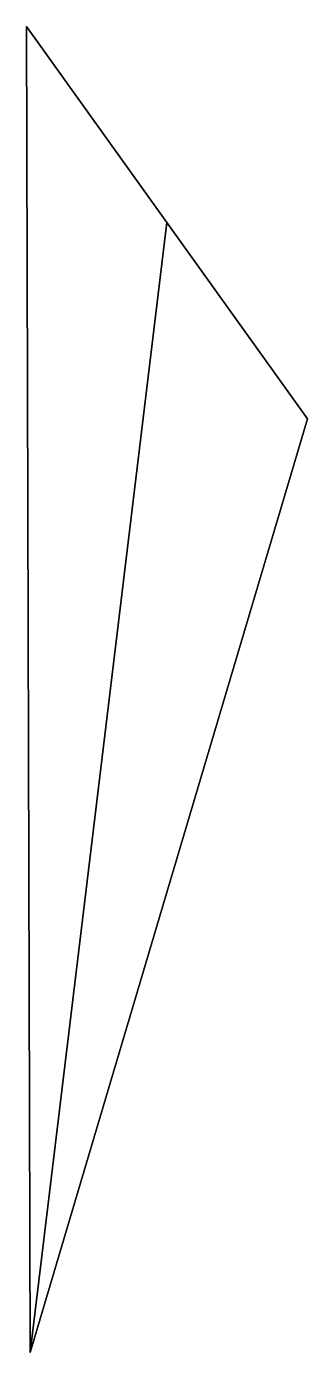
# Model space of a CAD drawing. Header units: metres. Extents: x -0.098 to 0.098, y -0.699 to 0.222.
import ezdxf

# ---------------------------------------------------------------- set-up
doc = ezdxf.new("R2010")
doc.units = ezdxf.units.M

msp = doc.modelspace()

# ---------------------------------------------------------------- linework, layer by layer
at = {"layer": 'Walker.Leg.Low'}
for points in [[(-0.09765, 0.22207), (0, 0.08586, 0.11606), (0.09765, -0.05035), (0, 0.08586, -0.11606)], [(-0.09765, 0.22207), (0, 0.08586, -0.11606), (-0.09501, -0.698918)], [(0, 0.08586, 0.11606), (-0.09765, 0.22207), (-0.09501, -0.698918)], [(0.09765, -0.05035), (0, 0.08586, 0.11606), (-0.09501, -0.698918)], [(0, 0.08586, -0.11606), (0.09765, -0.05035), (-0.09501, -0.698918)]]:
    msp.add_3dface(points, dxfattribs=at)

doc.saveas('drawing.dxf')
